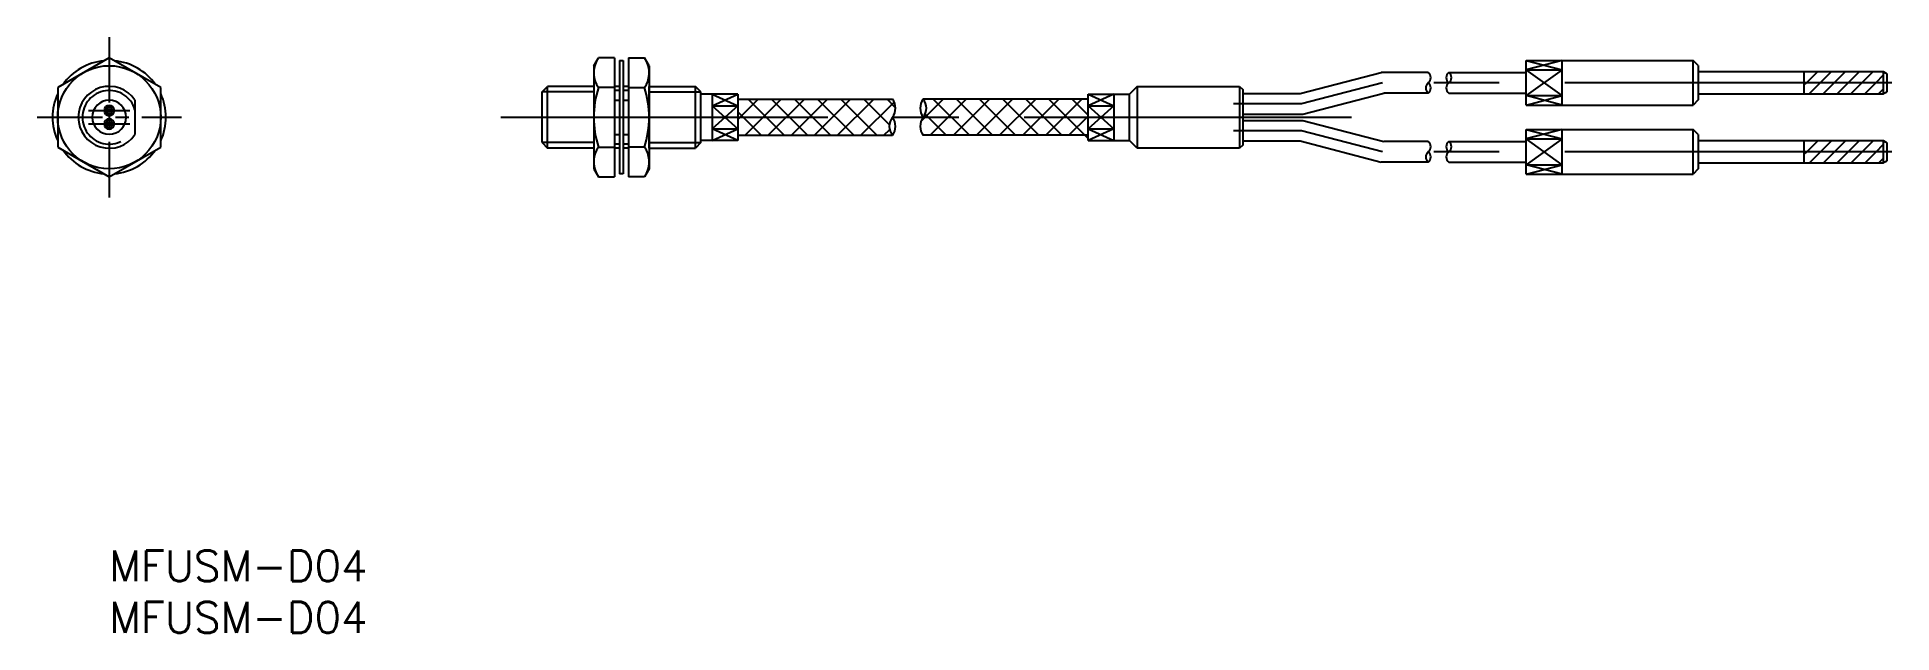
# Model space of a CAD drawing. Header units: millimetres. Extents: x -7 to 173, y 0 to 58.
import ezdxf

# ---------------------------------------------------------------- set-up
doc = ezdxf.new("R2010")
doc.units = ezdxf.units.MM
doc.linetypes.add('CENTER', pattern=[50.8, 31.75, -6.35, 6.35, -6.35])
doc.linetypes.add('DASHED', pattern=[19.05, 12.7, -6.35])
doc.layers.add('CENTER', color=1, linetype='CENTER')
doc.styles.get("Standard").update_dxf_attribs({"font": 'txt.shx', "height": 3, "bigfont": 'bigfont.shx'})

msp = doc.modelspace()

# ---------------------------------------------------------------- linework, layer by layer
at = {"color": 7, "linetype": 'Continuous', "lineweight": -3}
for p, q in [((0, 55.77), (-5, 52.89)), ((5, 52.89), (0, 55.77)), ((47.02, 55), (47.47, 55.77)), ((47.02, 55), (47.02, 45)), ((49.02, 55.77), (47.47, 55.77)), ((49.02, 55.77), (49.02, 44.23)), ((49.52, 55.5), (49.52, 44.5)), ((49.52, 55.5), (49.89, 55.5)), ((49.89, 55.5), (49.89, 44.5)), ((50.39, 55.77), (51.95, 55.77)), ((50.39, 55.77), (50.39, 44.23)), ((52.39, 55), (51.95, 55.77)), ((52.39, 55), (52.39, 45)), ((115.56, 52.3), (123.43, 54.35)), ((128, 54.35), (123.43, 54.35)), ((130, 54.35), (137.5, 54.35)), ((137.5, 51.19), (137.5, 55.52)), ((137.5, 55.52), (153.7, 55.52)), ((137.5, 55.52), (141, 54.6)), ((141, 55.52), (137.5, 54.6)), ((137.5, 54.6), (141, 54.6)), ((141, 54.6), (137.5, 52.1)), ((141, 52.1), (137.5, 54.6)), ((141, 51.19), (141, 55.52)), ((153.7, 51.19), (153.7, 55.52)), ((154.2, 55.02), (153.7, 55.52)), ((154.2, 55.02), (154.2, 51.69)), ((154.2, 54.45), (164.5, 54.45)), ((164.5, 54.45), (172.2, 54.45)), ((172.2, 54.4), (172.2, 54.45)), ((172.2, 54.4), (172.2, 54.45)), ((172.45, 54.26), (172.2, 54.4)), ((172.45, 54.26), (172.2, 54.4)), ((172.2, 52.3), (172.2, 54.4)), ((172.2, 52.25), (172.2, 54.4)), ((172.5, 54.26), (172.45, 54.26)), ((172.5, 54.26), (172.5, 52.44)), ((-5, 52.89), (-5, 47.11)), ((5, 47.11), (5, 52.89)), ((42, 52.46), (42.54, 53)), ((42, 47.54), (42, 52.46)), ((42.54, 47), (42.54, 53)), ((47.02, 53), (42.54, 53)), ((49.02, 52.89), (47.47, 52.89)), ((49.52, 53), (49.02, 53)), ((50.39, 53), (49.89, 53)), ((50.39, 52.89), (51.95, 52.89)), ((52.39, 52.62), (52.39, 53)), ((52.39, 53), (56.88, 53)), ((52.39, 52.4), (52.39, 52.62)), ((52.39, 51.66), (52.39, 52.4)), ((56.88, 47), (56.88, 53)), ((57.42, 52.46), (56.88, 53)), ((57.42, 47.54), (57.42, 52.46)), ((58.5, 52.25), (57.42, 52.25)), ((58.5, 52.25), (58.5, 51.12)), ((61, 52.25), (58.5, 52.25)), ((58.5, 52.25), (61, 51.12)), ((58.5, 51.12), (61, 52.25)), ((61, 52.25), (61, 47.75)), ((95, 52.25), (99, 52.25)), ((95, 47.75), (95, 52.25)), ((95, 52.25), (97.5, 51.12)), ((97.5, 52.25), (95, 51.12)), ((97.5, 52.25), (97.5, 51.12)), ((99.75, 53), (99, 52.25)), ((99, 47.75), (99, 52.25)), ((99.75, 53), (109.7, 53)), ((99.75, 53), (99.75, 47)), ((109.7, 53), (109.7, 47)), ((109.7, 53), (110, 52.7)), ((110, 52.7), (110, 47.3)), ((110, 52.3), (115.56, 52.3)), ((115.82, 50.3), (123.69, 52.35)), ((128, 52.35), (123.69, 52.35)), ((130, 52.35), (137.5, 52.35)), ((164.5, 52.25), (154.2, 52.25)), ((172.2, 52.25), (164.5, 52.25)), ((172.2, 52.3), (172.45, 52.44)), ((172.2, 52.3), (172.45, 52.44)), ((172.2, 52.25), (172.2, 52.3)), ((172.2, 52.25), (172.2, 52.3)), ((172.45, 52.44), (172.5, 52.44)), ((2.5, 51.66), (2.5, 48.34)), ((49.02, 51.66), (49.52, 51.66)), ((49.89, 51.66), (50.39, 51.66)), ((52.39, 50.71), (52.39, 51.66)), ((52.39, 50), (52.39, 50.71)), ((58.5, 51.12), (61, 51.12)), ((58.5, 51.12), (58.5, 48.88)), ((58.5, 51.12), (61, 48.88)), ((61, 51.12), (58.5, 48.88)), ((61, 51.75), (76, 51.75)), ((95, 51.75), (79, 51.75)), ((95, 51.75), (79, 51.75)), ((95, 51.12), (97.5, 51.12)), ((95, 51.12), (97.5, 48.88)), ((97.5, 51.12), (95, 48.88)), ((97.5, 51.12), (97.5, 48.88)), ((137.5, 52.1), (141, 52.1)), ((137.5, 51.19), (141, 52.1)), ((141, 51.19), (137.5, 52.1)), ((137.5, 51.19), (153.7, 51.19)), ((154.2, 51.69), (153.7, 51.19)), ((52.39, 50), (52.39, 50)), ((52.39, 49.29), (52.39, 50)), ((52.39, 50), (52.39, 50)), ((52.39, 48.34), (52.39, 49.29)), ((58.5, 48.88), (61, 48.88)), ((58.5, 48.88), (58.5, 47.75)), ((58.5, 47.75), (61, 48.88)), ((61, 47.75), (58.5, 48.88)), ((95, 48.88), (97.5, 48.88)), ((95, 48.88), (97.5, 47.75)), ((97.5, 48.88), (95, 47.75)), ((97.5, 48.88), (97.5, 47.75)), ((110, 50.3), (115.82, 50.3)), ((110, 49.7), (115.82, 49.7)), ((115.82, 49.7), (123.69, 47.65)), ((137.5, 44.49), (137.5, 48.82)), ((137.5, 48.82), (153.7, 48.82)), ((137.5, 48.82), (141, 47.9)), ((141, 48.82), (137.5, 47.9)), ((141, 44.49), (141, 48.82)), ((153.7, 44.49), (153.7, 48.82)), ((154.2, 48.32), (153.7, 48.82)), ((-5, 47.11), (0, 44.23)), ((0, 44.23), (5, 47.11)), ((42, 47.54), (42.54, 47)), ((47.02, 47), (42.54, 47)), ((47.47, 47.11), (49.02, 47.11)), ((49.02, 48.34), (49.52, 48.34)), ((49.52, 47), (49.02, 47)), ((49.89, 48.34), (50.39, 48.34)), ((50.39, 47), (49.89, 47)), ((51.95, 47.11), (50.39, 47.11)), ((52.25, 48.34), (52.39, 48.34)), ((52.39, 47.6), (52.39, 48.34)), ((52.39, 47.38), (52.39, 47.6)), ((52.39, 47), (52.39, 47.38)), ((52.39, 47), (56.88, 47)), ((57.42, 47.54), (56.88, 47)), ((58.5, 47.75), (57.42, 47.75)), ((61, 47.75), (58.5, 47.75)), ((61, 48.25), (76, 48.25)), ((95, 48.25), (79, 48.25)), ((95, 48.25), (79, 48.25)), ((95, 47.75), (99, 47.75)), ((99.75, 47), (99, 47.75)), ((109.7, 47), (99.75, 47)), ((110, 47.3), (109.7, 47)), ((110, 47.7), (115.56, 47.7)), ((115.56, 47.7), (123.43, 45.65)), ((128, 47.65), (123.69, 47.65)), ((130, 47.65), (137.5, 47.65)), ((137.5, 47.9), (141, 47.9)), ((141, 47.9), (137.5, 45.4)), ((141, 45.4), (137.5, 47.9)), ((154.2, 48.32), (154.2, 44.99)), ((154.2, 47.75), (164.5, 47.75)), ((164.5, 47.75), (172.2, 47.75)), ((172.2, 47.7), (172.2, 47.75)), ((172.2, 47.7), (172.2, 47.75)), ((172.2, 45.55), (172.2, 47.7)), ((172.2, 45.6), (172.2, 47.7)), ((172.45, 47.56), (172.2, 47.7)), ((172.45, 47.56), (172.2, 47.7)), ((172.5, 47.56), (172.45, 47.56)), ((172.5, 47.56), (172.5, 45.74)), ((128, 45.65), (123.43, 45.65)), ((130, 45.65), (137.5, 45.65)), ((137.5, 45.4), (141, 45.4)), ((137.5, 44.49), (141, 45.4)), ((141, 44.49), (137.5, 45.4)), ((164.5, 45.55), (154.2, 45.55)), ((172.2, 45.55), (164.5, 45.55)), ((172.2, 45.6), (172.45, 45.74)), ((172.2, 45.6), (172.45, 45.74)), ((172.2, 45.55), (172.2, 45.6)), ((172.2, 45.55), (172.2, 45.6)), ((172.45, 45.74), (172.5, 45.74)), ((47.02, 45), (47.47, 44.23)), ((47.47, 44.23), (49.02, 44.23)), ((49.89, 44.5), (49.52, 44.5)), ((51.95, 44.23), (50.39, 44.23)), ((52.39, 45), (51.95, 44.23)), ((137.5, 44.49), (153.7, 44.49)), ((154.2, 44.99), (153.7, 44.49))]:
    msp.add_line(p, q, dxfattribs=at)
at = {"color": 3, "linetype": 'Continuous', "lineweight": -2}
for p, q in [((164.5, 52.25), (164.5, 54.45)), ((164.7, 53.35), (165.8, 54.45)), ((166.04, 53.35), (167.14, 54.45)), ((167.39, 53.35), (168.49, 54.45)), ((168.74, 53.35), (169.84, 54.45)), ((170.09, 53.35), (171.19, 54.45)), ((171.43, 53.35), (172.2, 54.12)), ((47.02, 52.46), (42, 52.46)), ((49.52, 52.6), (49.02, 52.6)), ((50.39, 52.6), (49.89, 52.6)), ((52.39, 52.46), (57.42, 52.46)), ((164.5, 53.15), (164.7, 53.35)), ((164.94, 52.25), (166.04, 53.35)), ((166.29, 52.25), (167.39, 53.35)), ((167.64, 52.25), (168.74, 53.35)), ((168.99, 52.25), (170.09, 53.35)), ((170.33, 52.25), (171.43, 53.35)), ((171.68, 52.25), (172.2, 52.77)), ((61, 49.78), (62.97, 51.75)), ((63.27, 48.25), (61, 50.52)), ((61.71, 48.25), (65.21, 51.75)), ((65.51, 48.25), (62.01, 51.75)), ((63.96, 48.25), (67.46, 51.75)), ((67.76, 48.25), (64.26, 51.75)), ((66.2, 48.25), (69.7, 51.75)), ((70, 48.25), (66.5, 51.75)), ((68.45, 48.25), (71.95, 51.75)), ((72.25, 48.25), (68.75, 51.75)), ((70.69, 48.25), (74.19, 51.75)), ((74.49, 48.25), (70.99, 51.75)), ((72.94, 48.25), (76.17, 51.48)), ((75.71, 49.28), (73.24, 51.75)), ((76.3, 50.93), (75.48, 51.75)), ((78.78, 49.61), (80.93, 51.75)), ((79.67, 48.25), (83.17, 51.75)), ((83.47, 48.25), (79.97, 51.75)), ((81.92, 48.25), (85.42, 51.75)), ((85.72, 48.25), (82.22, 51.75)), ((84.16, 48.25), (87.66, 51.75)), ((87.96, 48.25), (84.46, 51.75)), ((86.41, 48.25), (89.91, 51.75)), ((90.21, 48.25), (86.71, 51.75)), ((88.65, 48.25), (92.15, 51.75)), ((92.45, 48.25), (88.95, 51.75)), ((90.9, 48.25), (94.4, 51.75)), ((95, 47.95), (91.2, 51.75)), ((95, 50.19), (93.44, 51.75)), ((75.18, 48.25), (75.74, 48.8)), ((81.23, 48.25), (79.18, 50.3)), ((93.14, 48.25), (95, 50.11)), ((47.02, 47.54), (42, 47.54)), ((49.52, 47.4), (49.02, 47.4)), ((50.39, 47.4), (49.89, 47.4)), ((52.39, 47.54), (57.42, 47.54)), ((61.02, 48.25), (61, 48.27)), ((164.5, 45.55), (164.5, 47.75)), ((164.73, 46.65), (165.83, 47.75)), ((166.08, 46.65), (167.18, 47.75)), ((167.43, 46.65), (168.53, 47.75)), ((168.77, 46.65), (169.87, 47.75)), ((170.12, 46.65), (171.22, 47.75)), ((171.47, 46.65), (172.2, 47.38)), ((164.5, 46.42), (164.73, 46.65)), ((164.98, 45.55), (166.08, 46.65)), ((166.33, 45.55), (167.43, 46.65)), ((167.67, 45.55), (168.77, 46.65)), ((169.02, 45.55), (170.12, 46.65)), ((170.37, 45.55), (171.47, 46.65)), ((171.71, 45.55), (172.2, 46.04))]:
    msp.add_line(p, q, dxfattribs=at)
at = {"color": 7, "linetype": 'Continuous', "lineweight": -3}
msp.add_circle((0, 50), 5, dxfattribs=at)
for centre, radius, start, end in [((0, 50), 5.5, 95.38, 144.62), ((0, 50), 5.5, 35.38, 84.62), ((49.58, 54.33), 2.56, 154.3842, 214.3842), ((49.84, 54.33), 2.56, 325.6158, 25.6158), ((127.63, 53.85), 0.625, 306.8699, 53.1301), ((130.37, 53.85), 0.625, 126.8699, 233.1301), ((129.63, 53.85), 0.625, 306.8699, 53.1301), ((0, 50), 5.5, 155.38, 204.62), ((0, 50), 3, 33.5573, 180), ((0, 50), 5.5, 335.38, 24.62), ((56.58, 50), 9.55, 162.412, 197.588), ((42.84, 50), 9.55, 342.412, 17.588), ((128.38, 52.85), 0.625, 126.8699, 233.1301), ((127.63, 52.85), 0.625, 306.8699, 53.1301), ((130.37, 52.85), 0.625, 126.8699, 233.1301), ((0, 50), 1.65, 0, 180), ((0, 50.65), 0.5, 0, 180), ((0, 50.65), 0.5, 180, 0), ((-0.34, 50.65), 0.125, 0, 180), ((-0.34, 50.65), 0.125, 180, 0), ((-0.22, 50.87), 0.125, 0, 180), ((-0.22, 50.87), 0.125, 180, 0), ((-0.22, 50.43), 0.125, 0, 180), ((-0.22, 50.43), 0.125, 180, 0), ((-0.09, 50.65), 0.125, 0, 180), ((-0.09, 50.65), 0.125, 180, 0), ((0.03, 50.87), 0.125, 0, 180), ((0.03, 50.87), 0.125, 180, 0), ((0.03, 50.43), 0.125, 0, 180), ((0.03, 50.43), 0.125, 180, 0), ((0.16, 50.65), 0.125, 0, 180), ((0.16, 50.65), 0.125, 180, 0), ((0.28, 50.87), 0.125, 0, 180), ((0.28, 50.87), 0.125, 180, 0), ((0.28, 50.43), 0.125, 0, 180), ((0.28, 50.43), 0.125, 180, 0), ((74.87, 50.88), 1.43, 322.1507, 37.8493), ((80.13, 50.88), 1.43, 142.1507, 217.8493), ((77.87, 50.88), 1.43, 322.1507, 37.8493), ((0, 50), 3, 180, 326.4427), ((0, 50), 1.65, 180, 0), ((0, 49.35), 0.5, 0, 180), ((0, 49.35), 0.5, 180, 0), ((-0.34, 49.35), 0.125, 0, 180), ((-0.34, 49.35), 0.125, 180, 0), ((-0.22, 49.57), 0.125, 0, 180), ((-0.22, 49.57), 0.125, 180, 0), ((-0.22, 49.13), 0.125, 0, 180), ((-0.22, 49.13), 0.125, 180, 0), ((-0.09, 49.35), 0.125, 0, 180), ((-0.09, 49.35), 0.125, 180, 0), ((0.03, 49.57), 0.125, 0, 180), ((0.03, 49.57), 0.125, 180, 0), ((0.03, 49.13), 0.125, 0, 180), ((0.03, 49.13), 0.125, 180, 0), ((0.16, 49.35), 0.125, 0, 180), ((0.16, 49.35), 0.125, 180, 0), ((0.28, 49.57), 0.125, 0, 180), ((0.28, 49.57), 0.125, 180, 0), ((0.28, 49.13), 0.125, 0, 180), ((0.28, 49.13), 0.125, 180, 0), ((77.13, 49.12), 1.43, 142.1507, 217.8493), ((74.87, 49.12), 1.43, 322.1507, 37.8493), ((80.13, 49.12), 1.43, 142.1507, 217.8493), ((0, 50), 5.5, 215.38, 264.62), ((0, 50), 5.5, 275.38, 324.62), ((49.58, 45.67), 2.56, 145.6158, 205.6158), ((49.84, 45.67), 2.56, 334.3842, 34.3842), ((127.63, 47.15), 0.625, 306.8699, 53.1301), ((130.37, 47.15), 0.625, 126.8699, 233.1301), ((129.63, 47.15), 0.625, 306.8699, 53.1301), ((128.38, 46.15), 0.625, 126.8699, 233.1301), ((127.63, 46.15), 0.625, 306.8699, 53.1301), ((130.37, 46.15), 0.625, 126.8699, 233.1301)]:
    msp.add_arc(centre, radius, start, end, dxfattribs=at)
at = {"color": 3, "linetype": 'DASHED', "lineweight": -3}
msp.add_arc((0, 50), 2.6, 15.9424, 344.0576, dxfattribs=at)
at = {"layer": 'CENTER', "color": 1, "linetype": 'CENTER', "lineweight": -3, "ltscale": 0.2}
for p, q in [((0, 57.77), (0, 42.23)), ((-2, 50.65), (2, 50.65)), ((-7, 50), (7, 50)), ((-2, 49.35), (2, 49.35))]:
    msp.add_line(p, q, dxfattribs=at)
at = {"layer": 'CENTER', "color": 1, "linetype": 'CENTER', "lineweight": -3}
for p, q in [((123.56, 53.35), (115.69, 51.3)), ((173, 53.35), (123.56, 53.35)), ((115.69, 51.3), (109.09, 51.3)), ((38, 50), (126, 50)), ((115.69, 48.7), (109.09, 48.7)), ((123.56, 46.65), (115.69, 48.7)), ((173, 46.65), (123.56, 46.65))]:
    msp.add_line(p, q, dxfattribs=at)

# ---------------------------------------------------------------- texts
at = {"color": 7, "linetype": 'Continuous', "lineweight": -3, "char_height": 3, "attachment_point": 7}
for insert in [(0, 5), (0, 0)]:
    msp.add_mtext_dynamic_manual_height_columns('MFUSM-D04', width=46.4743, gutter_width=15, heights=[0], dxfattribs=dict(at, insert=insert))

doc.saveas('drawing.dxf')
